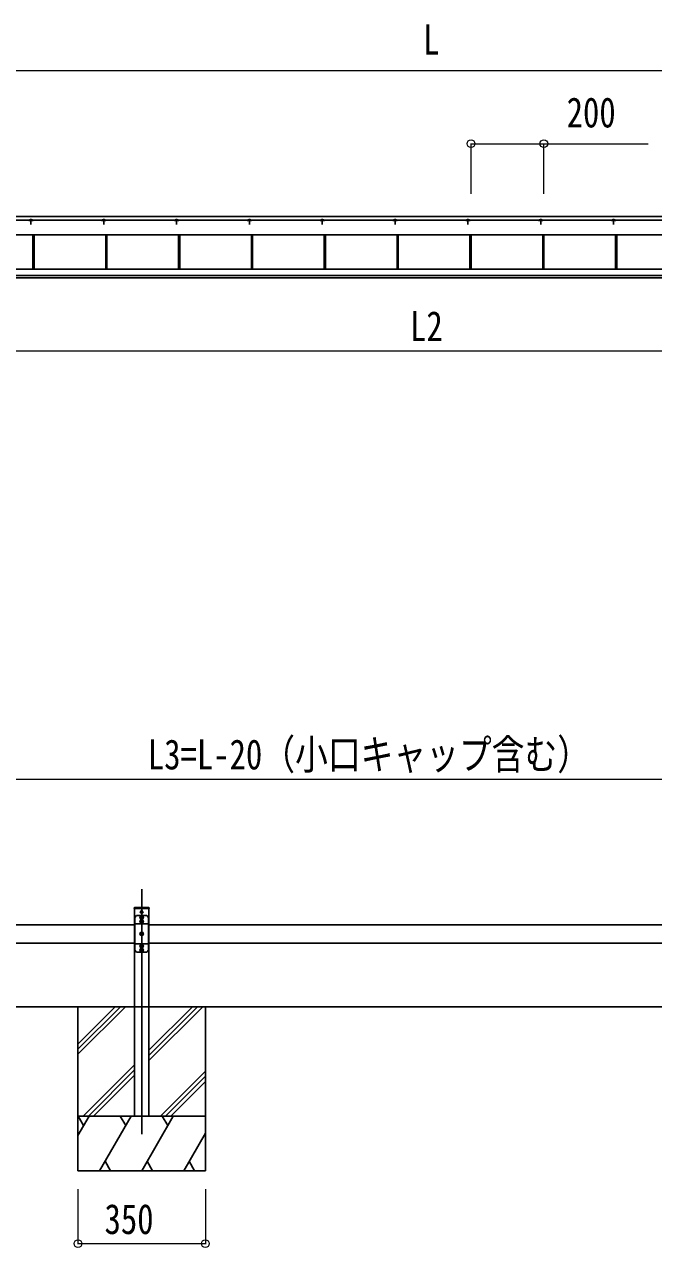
# Model space of a CAD drawing. Units: millimetres, scale not verified. Extents: x -10512 to 10512, y -7425 to 7425.
# Drawn here: x -1686 to 42, y -4719 to -1363 of the extents above; entities that cross this region are included whole.
import ezdxf
from ezdxf.enums import TextEntityAlignment as Align

# ---------------------------------------------------------------- set-up
doc = ezdxf.new("R2010")
doc.units = ezdxf.units.MM
doc.header["$LTSCALE"] = 30
for name, color, linetype in [('0-4_YKK_12', 2, 'Continuous'), ('0-5_YKK_13', 4, 'Continuous'), ('0-6_YKK_A1', 4, 'Continuous')]:
    doc.layers.add(name, color=color, linetype=linetype)
doc.layers.add('0-7_YKK_D', color=6, linetype='Continuous', lineweight=18)
doc.styles.add('ＭＳ ゴシック', font='')
doc.styles.get('ＭＳ ゴシック').set_extended_font_data('MS Gothic')

msp = doc.modelspace()

# ---------------------------------------------------------------- linework, layer by layer
at = {"layer": '0-4_YKK_12'}
for p, q in [((-1363.99, -4408.53), (-1363.99, -3736.03)), ((-1358.26, -3814.03), (-1369.73, -3814.03)), ((-1358.26, -3825.03), (-1369.73, -3825.03)), ((-1368.14, -3798.53), (-1359.84, -3798.53)), ((-1363.99, -3802.68), (-1363.99, -3794.38)), ((-1363.99, -3819.77), (-1363.99, -3808.3)), ((-1363.99, -3830.77), (-1363.99, -3819.3)), ((-1358.26, -3858.53), (-1369.73, -3858.53)), ((-1363.99, -3864.27), (-1363.99, -3852.8)), ((-1358.26, -3892.03), (-1369.73, -3892.03)), ((-1363.99, -3897.77), (-1363.99, -3886.3)), ((-1358.26, -3903.03), (-1369.73, -3903.03)), ((-1363.99, -3908.77), (-1363.99, -3897.3))]:
    msp.add_line(p, q, dxfattribs=at)
at = {"layer": '0-5_YKK_13'}
for p, q in [((-1384.49, -3788.53), (-1384.4, -3786.97)), ((-1383.5, -3788.53), (-1384.49, -3788.53)), ((-1383.5, -3788.53), (-1344.49, -3788.53)), ((-1383.4, -3786.03), (-1344.59, -3786.03)), ((-1377.99, -3808.53), (-1382.99, -3813.53)), ((-1382.99, -3813.53), (-1382.99, -3843.82)), ((-1364.71, -3808.53), (-1377.99, -3808.53)), ((-1366.37, -3813.44), (-1365.33, -3813.42)), ((-1366.37, -3814.63), (-1365.33, -3814.64)), ((-1366.37, -3824.44), (-1365.33, -3824.42)), ((-1366.37, -3825.63), (-1365.33, -3825.64)), ((-1366.04, -3798.18), (-1366.04, -3798.88)), ((-1366.04, -3798.18), (-1364.84, -3798.18)), ((-1366.04, -3798.88), (-1364.84, -3798.88)), ((-1365.33, -3813.42), (-1364.72, -3813.3)), ((-1365.33, -3814.64), (-1364.72, -3814.76)), ((-1365.33, -3824.42), (-1364.72, -3824.3)), ((-1365.33, -3825.64), (-1364.72, -3825.76)), ((-1364.61, -3812.69), (-1364.72, -3813.3)), ((-1364.61, -3815.37), (-1364.72, -3814.76)), ((-1364.61, -3823.69), (-1364.72, -3824.3)), ((-1364.61, -3826.37), (-1364.72, -3825.76)), ((-1364.59, -3811.66), (-1364.61, -3812.69)), ((-1364.59, -3816.41), (-1364.61, -3815.37)), ((-1364.59, -3822.66), (-1364.61, -3823.69)), ((-1364.34, -3796.48), (-1363.64, -3796.48)), ((-1364.34, -3796.48), (-1364.34, -3797.68)), ((-1364.34, -3799.38), (-1364.34, -3800.58)), ((-1364.34, -3800.58), (-1363.64, -3800.58)), ((-1363.64, -3796.48), (-1363.64, -3797.68)), ((-1363.64, -3799.38), (-1363.64, -3800.58)), ((-1363.4, -3811.66), (-1363.38, -3812.69)), ((-1363.4, -3816.41), (-1363.38, -3815.37)), ((-1363.4, -3822.66), (-1363.38, -3823.69)), ((-1363.38, -3812.69), (-1363.26, -3813.3)), ((-1363.38, -3815.37), (-1363.26, -3814.76)), ((-1363.38, -3823.69), (-1363.26, -3824.3)), ((-1363.38, -3826.37), (-1363.26, -3825.76)), ((-1349.99, -3808.53), (-1363.28, -3808.53)), ((-1362.66, -3813.42), (-1363.26, -3813.3)), ((-1362.66, -3814.64), (-1363.26, -3814.76)), ((-1362.66, -3824.42), (-1363.26, -3824.3)), ((-1362.66, -3825.64), (-1363.26, -3825.76)), ((-1363.14, -3798.18), (-1361.94, -3798.18)), ((-1363.14, -3798.88), (-1361.94, -3798.88)), ((-1361.62, -3813.44), (-1362.66, -3813.42)), ((-1361.62, -3814.63), (-1362.66, -3814.64)), ((-1361.62, -3824.44), (-1362.66, -3824.42)), ((-1361.62, -3825.63), (-1362.66, -3825.64)), ((-1361.94, -3798.18), (-1361.94, -3798.88)), ((-1349.99, -3808.53), (-1344.99, -3813.53)), ((-1344.99, -3813.53), (-1344.99, -3843.82)), ((-1344.99, -3830.93), (-1382.99, -3830.93)), ((-1382.99, -3845.25), (-1382.99, -3871.82)), ((-1366.37, -3857.94), (-1365.33, -3857.92)), ((-1366.37, -3859.13), (-1365.33, -3859.14)), ((-1365.33, -3857.92), (-1364.72, -3857.8)), ((-1365.33, -3859.14), (-1364.72, -3859.26)), ((-1364.61, -3857.19), (-1364.72, -3857.8)), ((-1364.61, -3859.87), (-1364.72, -3859.26)), ((-1364.59, -3827.41), (-1364.61, -3826.37)), ((-1364.59, -3856.16), (-1364.61, -3857.19)), ((-1363.4, -3827.41), (-1363.38, -3826.37)), ((-1363.4, -3856.16), (-1363.38, -3857.19)), ((-1363.38, -3857.19), (-1363.26, -3857.8)), ((-1363.38, -3859.87), (-1363.26, -3859.26)), ((-1362.66, -3857.92), (-1363.26, -3857.8)), ((-1362.66, -3859.14), (-1363.26, -3859.26)), ((-1361.62, -3857.94), (-1362.66, -3857.92)), ((-1361.62, -3859.13), (-1362.66, -3859.14)), ((-1344.99, -3845.25), (-1344.99, -3871.82)), ((-1382.99, -3873.25), (-1382.99, -3903.53)), ((-1344.99, -3886.13), (-1382.99, -3886.13)), ((-1366.37, -3891.44), (-1365.33, -3891.42)), ((-1366.37, -3892.63), (-1365.33, -3892.64)), ((-1365.33, -3891.42), (-1364.72, -3891.3)), ((-1365.33, -3892.64), (-1364.72, -3892.76)), ((-1364.61, -3890.69), (-1364.72, -3891.3)), ((-1364.61, -3893.37), (-1364.72, -3892.76)), ((-1364.59, -3860.91), (-1364.61, -3859.87)), ((-1364.59, -3889.66), (-1364.61, -3890.69)), ((-1363.4, -3860.91), (-1363.38, -3859.87)), ((-1363.4, -3889.66), (-1363.38, -3890.69)), ((-1363.38, -3890.69), (-1363.26, -3891.3)), ((-1363.38, -3893.37), (-1363.26, -3892.76)), ((-1362.66, -3891.42), (-1363.26, -3891.3)), ((-1362.66, -3892.64), (-1363.26, -3892.76)), ((-1361.62, -3891.44), (-1362.66, -3891.42)), ((-1361.62, -3892.63), (-1362.66, -3892.64)), ((-1344.99, -3873.25), (-1344.99, -3903.53)), ((-1377.99, -3908.53), (-1382.99, -3903.53)), ((-1377.99, -3908.53), (-1364.71, -3908.53)), ((-1366.37, -3902.44), (-1365.33, -3902.42)), ((-1366.37, -3903.63), (-1365.33, -3903.64)), ((-1365.33, -3902.42), (-1364.72, -3902.3)), ((-1365.33, -3903.64), (-1364.72, -3903.76)), ((-1364.61, -3901.69), (-1364.72, -3902.3)), ((-1364.61, -3904.37), (-1364.72, -3903.76)), ((-1364.59, -3894.41), (-1364.61, -3893.37)), ((-1364.59, -3900.66), (-1364.61, -3901.69)), ((-1364.59, -3905.41), (-1364.61, -3904.37)), ((-1363.4, -3894.41), (-1363.38, -3893.37)), ((-1363.4, -3900.66), (-1363.38, -3901.69)), ((-1363.4, -3905.41), (-1363.38, -3904.37)), ((-1363.38, -3901.69), (-1363.26, -3902.3)), ((-1363.38, -3904.37), (-1363.26, -3903.76)), ((-1363.28, -3908.53), (-1349.99, -3908.53)), ((-1362.66, -3902.42), (-1363.26, -3902.3)), ((-1362.66, -3903.64), (-1363.26, -3903.76)), ((-1361.62, -3902.44), (-1362.66, -3902.42)), ((-1361.62, -3903.63), (-1362.66, -3903.64)), ((-1349.99, -3908.53), (-1344.99, -3903.53))]:
    msp.add_line(p, q, dxfattribs=at)
msp.add_lwpolyline([(-1343.59, -3786.97), (-1343.49, -3788.53), (-1344.49, -3788.53)], dxfattribs=at)
for centre, radius in [((-1363.99, -3814.03), 4.74), ((-1363.99, -3825.03), 4.74), ((-1363.99, -3798.53), 3.75), ((-1363.99, -3858.53), 4.74), ((-1363.99, -3892.03), 4.74), ((-1363.99, -3903.03), 4.74)]:
    msp.add_circle(centre, radius, dxfattribs=at)
for centre, radius, start, end in [((-1383.4, -3787.03), 1, 90, 176.5), ((-1344.59, -3787.03), 1, 3.5, 90), ((-1363.99, -3814.03), 2.45, 165.9892, 194.0108), ((-1363.99, -3825.03), 2.45, 165.9892, 194.0108), ((-1364.84, -3797.68), 0.5, 270, 0), ((-1364.84, -3799.38), 0.5, 0, 90), ((-1363.99, -3807.83), 1, 224.427, 315.573), ((-1363.99, -3814.03), 2.45, 75.9892, 104.0108), ((-1363.99, -3814.03), 2.45, 255.9892, 284.0108), ((-1363.99, -3825.03), 2.45, 75.9892, 104.0108), ((-1363.14, -3797.68), 0.5, 180, 270), ((-1363.14, -3799.38), 0.5, 90, 180), ((-1363.99, -3814.03), 2.45, 345.9892, 14.0108), ((-1363.99, -3825.03), 2.45, 345.9892, 14.0108), ((-1383.69, -3844.53), 1, 314.427, 45.573), ((-1363.99, -3858.53), 2.45, 165.9892, 194.0108), ((-1363.99, -3825.03), 2.45, 255.9892, 284.0108), ((-1363.99, -3858.53), 2.45, 75.9892, 104.0108), ((-1363.99, -3858.53), 2.45, 345.9892, 14.0108), ((-1344.29, -3844.53), 1, 134.427, 225.573), ((-1383.69, -3872.53), 1, 314.427, 45.573), ((-1363.99, -3892.03), 2.45, 165.9892, 194.0108), ((-1363.99, -3858.53), 2.45, 255.9892, 284.0108), ((-1363.99, -3892.03), 2.45, 75.9892, 104.0108), ((-1363.99, -3892.03), 2.45, 345.9892, 14.0108), ((-1344.29, -3872.53), 1, 134.427, 225.573), ((-1363.99, -3903.03), 2.45, 165.9892, 194.0108), ((-1363.99, -3909.23), 1, 44.427, 135.573), ((-1363.99, -3892.03), 2.45, 255.9892, 284.0108), ((-1363.99, -3903.03), 2.45, 75.9892, 104.0108), ((-1363.99, -3903.03), 2.45, 255.9892, 284.0108), ((-1363.99, -3903.03), 2.45, 345.9892, 14.0108)]:
    msp.add_arc(centre, radius, start, end, dxfattribs=at)
at = {"layer": '0-6_YKK_A1'}
for p, q in [((-3065.99, -1900.33), (1944.01, -1900.33)), ((-2883.99, -1890.33), (1748.26, -1890.33)), ((-1662.19, -1901.41), (-1673.99, -1901.41)), ((-1668.09, -1896.41), (-1668.09, -1912.41)), ((-1662.19, -1900.9), (-1662.19, -1901.41)), ((-1462.19, -1901.41), (-1473.99, -1901.41)), ((-1468.09, -1896.41), (-1468.09, -1912.41)), ((-1462.19, -1900.9), (-1462.19, -1901.41)), ((-1262.19, -1901.41), (-1273.99, -1901.41)), ((-1268.09, -1896.41), (-1268.09, -1912.41)), ((-1262.19, -1900.9), (-1262.19, -1901.41)), ((-1062.19, -1901.41), (-1073.99, -1901.41)), ((-1068.09, -1896.41), (-1068.09, -1912.41)), ((-1062.19, -1900.9), (-1062.19, -1901.41)), ((-862.19, -1901.41), (-873.99, -1901.41)), ((-868.09, -1896.41), (-868.09, -1912.41)), ((-862.19, -1900.9), (-862.19, -1901.41)), ((-662.19, -1901.41), (-673.99, -1901.41)), ((-668.09, -1896.41), (-668.09, -1912.41)), ((-662.19, -1900.9), (-662.19, -1901.41)), ((-462.19, -1901.41), (-473.99, -1901.41)), ((-468.09, -1896.41), (-468.09, -1912.41)), ((-462.19, -1900.9), (-462.19, -1901.41)), ((-262.19, -1901.41), (-273.99, -1901.41)), ((-268.09, -1896.41), (-268.09, -1912.41)), ((-262.19, -1900.9), (-262.19, -1901.41)), ((-62.19, -1901.41), (-73.99, -1901.41)), ((-68.09, -1896.41), (-68.09, -1912.41)), ((-62.19, -1900.9), (-62.19, -1901.41)), ((-3065.99, -1940.28), (1944.01, -1940.28)), ((-3065.99, -1940.48), (1944.01, -1940.48)), ((-1662.49, -2034.29), (-1662.49, -1940.48)), ((-1659.89, -2034.29), (-1659.89, -1940.48)), ((-1659.49, -2034.29), (-1659.49, -1940.48)), ((-1462.49, -2034.29), (-1462.49, -1940.48)), ((-1459.89, -2034.29), (-1459.89, -1940.48)), ((-1459.49, -2034.29), (-1459.49, -1940.48)), ((-1262.49, -2034.29), (-1262.49, -1940.48)), ((-1259.89, -2034.29), (-1259.89, -1940.48)), ((-1259.49, -2034.29), (-1259.49, -1940.48)), ((-1062.49, -2034.29), (-1062.49, -1940.48)), ((-1059.89, -2034.29), (-1059.89, -1940.48)), ((-1059.49, -2034.29), (-1059.49, -1940.48)), ((-862.49, -2034.29), (-862.49, -1940.48)), ((-859.89, -2034.29), (-859.89, -1940.48)), ((-859.49, -2034.29), (-859.49, -1940.48)), ((-662.49, -2034.29), (-662.49, -1940.48)), ((-659.89, -2034.29), (-659.89, -1940.48)), ((-659.49, -2034.29), (-659.49, -1940.48)), ((-462.49, -2034.29), (-462.49, -1940.48)), ((-459.89, -2034.29), (-459.89, -1940.48)), ((-459.49, -2034.29), (-459.49, -1940.48)), ((-262.49, -2034.29), (-262.49, -1940.48)), ((-259.89, -2034.29), (-259.89, -1940.48)), ((-259.49, -2034.29), (-259.49, -1940.48)), ((-62.49, -2034.29), (-62.49, -1940.48)), ((-59.89, -2034.29), (-59.89, -1940.48)), ((-59.49, -2034.29), (-59.49, -1940.48)), ((-3060.99, -2034.29), (1939.01, -2034.29)), ((-3060.99, -2035.04), (1939.01, -2035.04)), ((-3065.99, -2058.5), (1944.01, -2058.5)), ((-3060.99, -2052.02), (1939.01, -2052.02)), ((-1384, -3788.53), (-1343.99, -3788.53)), ((-1384, -3788.53), (-1384, -4358.53)), ((-1344, -3813.87), (-1343.99, -3788.53)), ((-1343.99, -3788.53), (-1343.99, -4358.53)), ((-2950.99, -3833.7), (-1384, -3833.7)), ((-1343.99, -3833.7), (222.01, -3833.7)), ((-2950.99, -3883.7), (-1384, -3883.7)), ((-1343.99, -3883.7), (222.01, -3883.7)), ((-1952.79, -4058.53), (830.81, -4058.53)), ((-1538.99, -4058.53), (-1538.99, -4508.53)), ((-1538.99, -4160.88), (-1436.64, -4058.53)), ((-1538.99, -4175.02), (-1422.5, -4058.53)), ((-1538.99, -4189.16), (-1408.36, -4058.53)), ((-1343.99, -4206.3), (-1196.23, -4058.53)), ((-1343.99, -4192.15), (-1210.37, -4058.53)), ((-1343.99, -4178.01), (-1224.51, -4058.53)), ((-1188.99, -4508.53), (-1188.99, -4058.53)), ((-1524.52, -4358.53), (-1384, -4218.01)), ((-1510.37, -4358.53), (-1384, -4232.15)), ((-1496.23, -4358.53), (-1384, -4246.3)), ((-1312.38, -4358.53), (-1188.99, -4235.14)), ((-1298.24, -4358.53), (-1188.99, -4249.29)), ((-1284.1, -4358.53), (-1188.99, -4263.43)), ((-1538.99, -4411.65), (-1508.33, -4358.53)), ((-1538.99, -4358.53), (-1188.99, -4358.53)), ((-1523.33, -4384.51), (-1538.33, -4358.53)), ((-1479.46, -4508.53), (-1392.86, -4358.53)), ((-1407.86, -4384.51), (-1422.86, -4358.53)), ((-1383.99, -4358.53), (-1343.99, -4358.53)), ((-1363.99, -4508.53), (-1277.39, -4358.53)), ((-1292.39, -4384.51), (-1307.39, -4358.53)), ((-1248.52, -4508.53), (-1188.99, -4405.43)), ((-1464.46, -4482.55), (-1449.46, -4508.53)), ((-1348.99, -4482.55), (-1333.99, -4508.53)), ((-1233.52, -4482.55), (-1218.52, -4508.53)), ((-1538.99, -4508.53), (-1188.99, -4508.53))]:
    msp.add_line(p, q, dxfattribs=at)
for points in [[(-1662.19, -1900.9), (-1673.99, -1900.9), (-1673.99, -1901.41)], [(-1670.59, -1898.8), (-1669.24, -1901.58), (-1668.09, -1902.19)], [(-1665.59, -1898.8), (-1666.95, -1901.58), (-1668.09, -1902.19)], [(-1462.19, -1900.9), (-1473.99, -1900.9), (-1473.99, -1901.41)], [(-1470.59, -1898.8), (-1469.24, -1901.58), (-1468.09, -1902.19)], [(-1465.59, -1898.8), (-1466.95, -1901.58), (-1468.09, -1902.19)], [(-1262.19, -1900.9), (-1273.99, -1900.9), (-1273.99, -1901.41)], [(-1270.59, -1898.8), (-1269.24, -1901.58), (-1268.09, -1902.19)], [(-1265.59, -1898.8), (-1266.95, -1901.58), (-1268.09, -1902.19)], [(-1062.19, -1900.9), (-1073.99, -1900.9), (-1073.99, -1901.41)], [(-1070.59, -1898.8), (-1069.24, -1901.58), (-1068.09, -1902.19)], [(-1065.59, -1898.8), (-1066.95, -1901.58), (-1068.09, -1902.19)], [(-862.19, -1900.9), (-873.99, -1900.9), (-873.99, -1901.41)], [(-870.59, -1898.8), (-869.24, -1901.58), (-868.09, -1902.19)], [(-865.59, -1898.8), (-866.95, -1901.58), (-868.09, -1902.19)], [(-662.19, -1900.9), (-673.99, -1900.9), (-673.99, -1901.41)], [(-670.59, -1898.8), (-669.24, -1901.58), (-668.09, -1902.19)], [(-665.59, -1898.8), (-666.95, -1901.58), (-668.09, -1902.19)], [(-462.19, -1900.9), (-473.99, -1900.9), (-473.99, -1901.41)], [(-470.59, -1898.8), (-469.24, -1901.58), (-468.09, -1902.19)], [(-465.59, -1898.8), (-466.95, -1901.58), (-468.09, -1902.19)], [(-262.19, -1900.9), (-273.99, -1900.9), (-273.99, -1901.41)], [(-270.59, -1898.8), (-269.24, -1901.58), (-268.09, -1902.19)], [(-265.59, -1898.8), (-266.95, -1901.58), (-268.09, -1902.19)], [(-62.19, -1900.9), (-73.99, -1900.9), (-73.99, -1901.41)], [(-70.59, -1898.8), (-69.24, -1901.58), (-68.09, -1902.19)], [(-65.59, -1898.8), (-66.95, -1901.58), (-68.09, -1902.19)]]:
    msp.add_lwpolyline(points, dxfattribs=at)
for centre in [(-1668.09, -1906.64), (-1468.09, -1906.64), (-1268.09, -1906.64), (-1068.09, -1906.64), (-868.09, -1906.64), (-668.09, -1906.64), (-468.09, -1906.64), (-268.09, -1906.64), (-68.09, -1906.64)]:
    msp.add_arc(centre, 8.23, 44.2189, 135.7811, dxfattribs=at)
at = {"layer": '0-7_YKK_D'}
for p, q in [((1944.01, -1490.33), (-3065.99, -1490.33)), ((-459.49, -1827.84), (-459.49, -1689.33)), ((-259.49, -1827.84), (-259.49, -1689.33)), ((-1998, -2258.53), (876, -2258.56)), ((-3055.99, -3433.7), (1934, -3433.7)), ((-1538.99, -4558.71), (-1538.99, -4709.71)), ((-1188.99, -4558.71), (-1188.99, -4709.71)), ((-1538.99, -4708.71), (-1188.99, -4708.71))]:
    msp.add_line(p, q, dxfattribs=at)
msp.add_lwpolyline([(-459.49, -1690.33), (-259.49, -1690.33), (27.01, -1690.33)], dxfattribs=at)
for centre in [(-459.49, -1690.33), (-259.49, -1690.33), (-1538.99, -4708.71), (-1188.99, -4708.71)]:
    msp.add_circle(centre, 10.62, dxfattribs=at)

# ---------------------------------------------------------------- texts
at = {"layer": '0-7_YKK_D', "style": 'ＭＳ ゴシック', "width": 0.8}
for s, p in [('L', (-590.99, -1470.33)), ('200', (-196.99, -1670.33)), ('L3=L-20（小口キャップ含む）', (-1346.99, -3432.04)), ('350', (-1465.99, -4707.04))]:
    msp.add_text(s, height=82.48, dxfattribs=at).set_placement(p, align=Align.BOTTOM_LEFT)
msp.add_text('L2', height=82.48, rotation=359.999, dxfattribs=at).set_placement((-627, -2256.88), align=Align.BOTTOM_LEFT)

doc.saveas('drawing.dxf')
